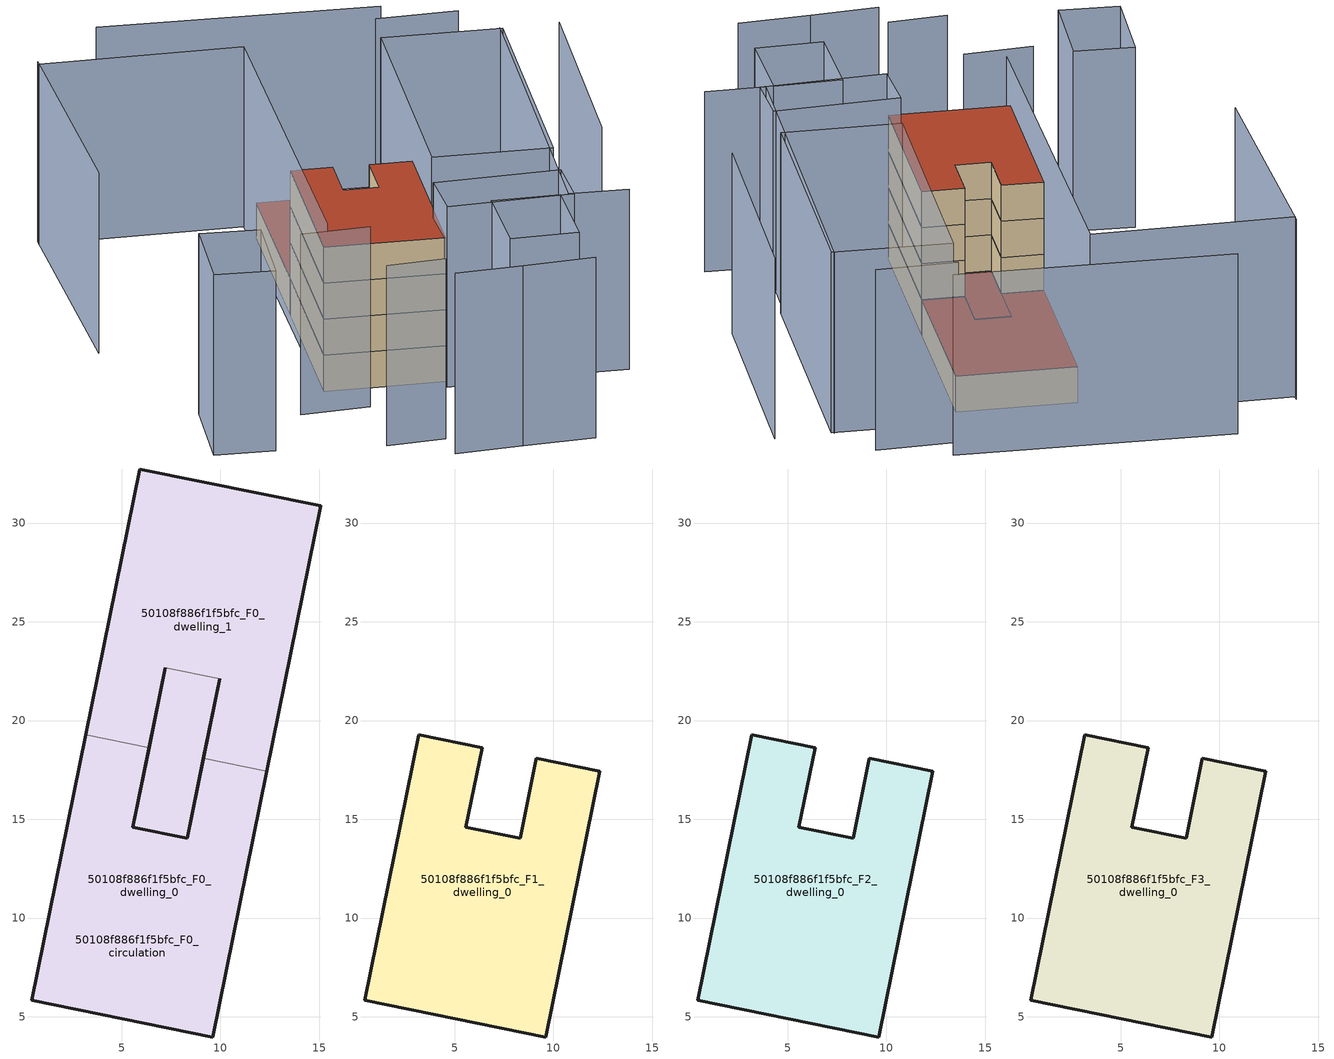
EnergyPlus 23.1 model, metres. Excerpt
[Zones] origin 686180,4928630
50108f886f1f5bfc_F0_dwelling_0
 floor ground (EU_floor_Construction): 12.34,17.43 9.61,3.97 0.46,5.83 3.18,19.28 6.39,18.64 5.57,14.6 8.32,14.04 9.14,18.08 z0; 9.95,22.11 8.32,14.04 5.57,14.6 6.39,18.64 7.21,22.67 z0
 wall outside (EU_wall_Construction): 9.14,18.08 8.32,14.04 5.57,14.6 6.39,18.64 / 3.18,19.28 0.46,5.83 9.61,3.97 12.34,17.43 z0:3
 wall to 50108f886f1f5bfc_F0_dwelling_1 (EU_wall_Construction): 12.34,17.43 9.14,18.08 / 6.39,18.64 3.18,19.28 z0:3
 roof outside (EU_floor_Construction): 8.32,14.04 9.95,22.11 7.21,22.67 6.39,18.64 5.57,14.6 z3
50108f886f1f5bfc_F0_dwelling_1
 floor ground (EU_floor_Construction): 9.95,22.11 8.32,14.04 5.57,14.6 6.39,18.64 7.21,22.67 z0; 15.07,30.88 12.34,17.43 9.14,18.08 9.95,22.11 7.21,22.67 6.39,18.64 3.18,19.28 5.91,32.74 z0
 wall outside (EU_wall_Construction): 12.34,17.43 15.07,30.88 5.91,32.74 3.18,19.28 / 6.39,18.64 7.21,22.67 / 9.95,22.11 9.14,18.08 z0:3
 wall to 50108f886f1f5bfc_F0_circulation (EU_wall_Construction): 7.21,22.67 9.95,22.11 z0:3
 roof outside (EU_roof_Construction): 12.34,17.43 15.07,30.88 5.91,32.74 3.18,19.28 6.39,18.64 7.21,22.67 9.95,22.11 9.14,18.08 z3; 8.32,14.04 9.95,22.11 7.21,22.67 6.39,18.64 5.57,14.6 z3
50108f886f1f5bfc_F0_circulation
 floor ground (EU_floor_Construction): 12.34,17.43 9.61,3.97 0.46,5.83 3.18,19.28 6.39,18.64 5.57,14.6 8.32,14.04 9.14,18.08 z0; 9.95,22.11 8.32,14.04 5.57,14.6 6.39,18.64 7.21,22.67 z0; 15.07,30.88 12.34,17.43 9.14,18.08 9.95,22.11 7.21,22.67 6.39,18.64 3.18,19.28 5.91,32.74 z0
 wall outside (EU_wall_Construction): 7.21,22.67 5.57,14.6 8.32,14.04 9.95,22.11 z0:3
 roof outside (EU_roof_Construction): 9.61,3.97 12.34,17.43 9.14,18.08 8.32,14.04 5.57,14.6 6.39,18.64 3.18,19.28 0.46,5.83 z3; 8.32,14.04 9.95,22.11 7.21,22.67 6.39,18.64 5.57,14.6 z3; 12.34,17.43 15.07,30.88 5.91,32.74 3.18,19.28 6.39,18.64 7.21,22.67 9.95,22.11 9.14,18.08 z3
50108f886f1f5bfc_F1_dwelling_0
 floor to 50108f886f1f5bfc_F0_dwelling_0 (EU_floor_Construction): 12.34,17.43 9.61,3.97 0.46,5.83 3.18,19.28 6.39,18.64 5.57,14.6 8.32,14.04 9.14,18.08 z3
 wall outside (EU_wall_Construction): 9.61,3.97 12.34,17.43 9.14,18.08 8.32,14.04 5.57,14.6 6.39,18.64 3.18,19.28 0.46,5.83 9.61,3.97 z3:6
50108f886f1f5bfc_F2_dwelling_0
 floor to 50108f886f1f5bfc_F1_dwelling_0 (EU_floor_Construction): 12.34,17.43 9.61,3.97 0.46,5.83 3.18,19.28 6.39,18.64 5.57,14.6 8.32,14.04 9.14,18.08 z6
 wall outside (EU_wall_Construction): 9.61,3.97 12.34,17.43 9.14,18.08 8.32,14.04 5.57,14.6 6.39,18.64 3.18,19.28 0.46,5.83 9.61,3.97 z6:9
50108f886f1f5bfc_F3_dwelling_0
 floor to 50108f886f1f5bfc_F2_dwelling_0 (EU_floor_Construction): 12.34,17.43 9.61,3.97 0.46,5.83 3.18,19.28 6.39,18.64 5.57,14.6 8.32,14.04 9.14,18.08 z9
 wall outside (EU_wall_Construction): 9.61,3.97 12.34,17.43 9.14,18.08 8.32,14.04 5.57,14.6 6.39,18.64 3.18,19.28 0.46,5.83 9.61,3.97 z9:12
 roof outside (EU_roof_Construction): 9.61,3.97 12.34,17.43 9.14,18.08 8.32,14.04 5.57,14.6 6.39,18.64 3.18,19.28 0.46,5.83 z12
shading: 10.77,-8.73 16.37,-9.43 / 5.5,-8.03 10.77,-8.69 / 1.24,-4.86 5.8,-5.37 / -2.69,2.72 2.67,1.99 / 23.24,0.78 18.66,1.77 / 18.66,1.77 24.93,30.86 / 25.43,11.65 29.41,30.05 / -9.64,37.93 5.81,34.99 / 5.81,34.99 -0.15,3.67 / -9.56,38.42 -12.7,18.47 / 23.14,34.8 16.87,35.84 / 18.05,37.78 -3.18,42.4 / 18.05,1.86 16.87,-4.87 / 16.87,-4.87 11.64,-3.95 / 11.64,-3.95 12.82,2.78 / 12.82,2.78 18.05,1.86 / -11.42,-1.44 -9.75,5.7 / -9.75,5.7 -5.16,4.63 / -5.16,4.63 -6.83,-2.51 / -6.83,-2.51 -11.42,-1.44 / 19.75,5.95 19.12,1.62 / 19.12,1.62 9.34,3.05 / 9.34,3.05 9.97,7.37 / 9.97,7.37 19.75,5.95 / 11.56,11.6 15.96,32.58 / 15.96,32.58 25.08,30.67 / 25.08,30.67 20.68,9.69 / 20.68,9.69 11.56,11.6 z0:15
[Building]
EU S2 Campaign: North Axis=0; Terrain=City; Solar Distribution=FullExterior
[Site:Location]
Bologna: Latitude=44.5; Longitude=11.25; Time Zone=1; Elevation=37
[SizingPeriod:WeatherFileDays]
AnnualSizingPeriod: Begin Month=1; Begin Day of Month=1; End Month=12; End Day of Month=31; Day of Week for Start Day=Monday; Use Weather File Daylight Saving Period=No; Use Weather File Rain and Snow Indicators=No
[MATERIAL]
EU_InternalMass_Material: Roughness=MediumRough; Thickness=0.1; Conductivity=1; Density=1800; Specific Heat=900; Thermal Absorptance=0.9; Solar Absorptance=0.7; Visible Absorptance=0.7
[MATERIAL:NOMASS] Roughness=MediumRough; Thermal Absorptance=0.9; Solar Absorptance=0.7; Visible Absorptance=0.7
Name | Thermal Resistance
EU_wall_NoMass | 0.937881
EU_roof_NoMass | 0.548572
EU_floor_NoMass | 0.71348
[CONSTRUCTION]
EU_wall_Construction: EU_wall_NoMass
EU_roof_Construction: EU_roof_NoMass
EU_floor_Construction: EU_floor_NoMass
EU_InternalMass_Construction: EU_InternalMass_Material
[ZONE] Type=1; Multiplier=1; Ceiling Height=autocalculate; Floor Area=autocalculate; Part of Total Floor Area=Yes
Name | Volume
50108f886f1f5bfc_F0_dwelling_0; 50108f886f1f5bfc_F0_dwelling_1 | 419.457
50108f886f1f5bfc_F1_dwelling_0; 50108f886f1f5bfc_F2_dwelling_0; 50108f886f1f5bfc_F3_dwelling_0 | 350.189
50108f886f1f5bfc_F0_circulation | 769.647
[INTERNALMASS] Construction=EU_InternalMass_Construction
Name | Zone or ZoneList | Surface Area
50108f886f1f5bfc_F0_dwelling_0_EU_InternalMass | 50108f886f1f5bfc_F0_dwelling_0 | 116.73
50108f886f1f5bfc_F0_dwelling_1_EU_InternalMass | 50108f886f1f5bfc_F0_dwelling_1 | 116.73
50108f886f1f5bfc_F1_dwelling_0_EU_InternalMass | 50108f886f1f5bfc_F1_dwelling_0 | 255.929
50108f886f1f5bfc_F2_dwelling_0_EU_InternalMass | 50108f886f1f5bfc_F2_dwelling_0 | 255.929
50108f886f1f5bfc_F3_dwelling_0_EU_InternalMass | 50108f886f1f5bfc_F3_dwelling_0 | 255.929
[OTHEREQUIPMENT] Fuel Type=Electricity; Design Level Calculation Method=Watts/Area; Power per Zone Floor Area=1; Fraction Latent=0; Fraction Radiant=0; Fraction Lost=0; Carbon Dioxide Generation Rate=0; EndUse Subcategory=EU_Step8_InternalGains
Name | Zone or ZoneList or Space or SpaceList | Schedule
EU_Step8_InternalGain_50108f886f1f5bfc_F0_dwelling_0_f000 | 50108f886f1f5bfc_F0_dwelling_0 | EU_Step8_GainSchedule_50108f886f1f5bfc_F0_dwelling_0_f000
EU_Step8_InternalGain_50108f886f1f5bfc_F0_dwelling_1_f000 | 50108f886f1f5bfc_F0_dwelling_1 | EU_Step8_GainSchedule_50108f886f1f5bfc_F0_dwelling_1_f000
EU_Step8_InternalGain_50108f886f1f5bfc_F1_dwelling_0_f000 | 50108f886f1f5bfc_F1_dwelling_0 | EU_Step8_GainSchedule_50108f886f1f5bfc_F1_dwelling_0_f000
EU_Step8_InternalGain_50108f886f1f5bfc_F2_dwelling_0_f000 | 50108f886f1f5bfc_F2_dwelling_0 | EU_Step8_GainSchedule_50108f886f1f5bfc_F2_dwelling_0_f000
EU_Step8_InternalGain_50108f886f1f5bfc_F3_dwelling_0_f000 | 50108f886f1f5bfc_F3_dwelling_0 | EU_Step8_GainSchedule_50108f886f1f5bfc_F3_dwelling_0_f000
[ZONEINFILTRATION:DESIGNFLOWRATE]
EU_Circulation_Infiltration_50108f886f1f5bfc_F0_circulation: Zone or ZoneList or Space or SpaceList=50108f886f1f5bfc_F0_circulation; Schedule=EU_AlwaysOn; Design Flow Rate Calculation Method=Flow/Area; Flow Rate per Floor Area=0.0005; Constant Term Coefficient=1; Temperature Term Coefficient=0; Velocity Term Coefficient=0; Velocity Squared Term Coefficient=0
[ZONEVENTILATION:DESIGNFLOWRATE] Schedule=EU_AlwaysOn; Design Flow Rate Calculation Method=AirChanges/Hour; Air Changes per Hour=0.687892; Ventilation Type=Natural; Fan Pressure Rise=0; Fan Total Efficiency=1; Constant Term Coefficient=1; Temperature Term Coefficient=0; Velocity Term Coefficient=0; Velocity Squared Term Coefficient=0; Minimum Indoor Temperature=-100; Maximum Indoor Temperature=100; Delta Temperature=-100; Minimum Outdoor Temperature=-100; Maximum Outdoor Temperature=100; Maximum Wind Speed=40
Name | Zone or ZoneList or Space or SpaceList
EU_ConstantAir_50108f886f1f5bfc_F0_dwelling_0 | 50108f886f1f5bfc_F0_dwelling_0
EU_ConstantAir_50108f886f1f5bfc_F0_dwelling_1 | 50108f886f1f5bfc_F0_dwelling_1
EU_ConstantAir_50108f886f1f5bfc_F1_dwelling_0 | 50108f886f1f5bfc_F1_dwelling_0
EU_ConstantAir_50108f886f1f5bfc_F2_dwelling_0 | 50108f886f1f5bfc_F2_dwelling_0
EU_ConstantAir_50108f886f1f5bfc_F3_dwelling_0 | 50108f886f1f5bfc_F3_dwelling_0
[HVACTEMPLATE:THERMOSTAT] Constant Heating Setpoint=20; Constant Cooling Setpoint=50
EU_HeatOnly_50108f886f1f5bfc_F0_dwelling_0; EU_HeatOnly_50108f886f1f5bfc_F0_dwelling_1; EU_HeatOnly_50108f886f1f5bfc_F1_dwelling_0; EU_HeatOnly_50108f886f1f5bfc_F2_dwelling_0; EU_HeatOnly_50108f886f1f5bfc_F3_dwelling_0
[HVACTEMPLATE:ZONE:IDEALLOADSAIRSYSTEM] System Availability Schedule=EU_AlwaysOn; Maximum Heating Supply Air Temperature=50; Minimum Cooling Supply Air Temperature=13; Maximum Heating Supply Air Humidity Ratio=0.0156; Minimum Cooling Supply Air Humidity Ratio=0.0077; Heating Limit=NoLimit; Cooling Limit=NoLimit; Heating Availability Schedule=EU_AlwaysOn; Cooling Availability Schedule=EU_CoolingOff; Dehumidification Control Type=ConstantSensibleHeatRatio; Cooling Sensible Heat Ratio=0.7; Dehumidification Setpoint=60; Humidification Control Type=None; Humidification Setpoint=30; Outdoor Air Method=None; Outdoor Air Flow Rate per Person=0.00944; Outdoor Air Flow Rate per Zone Floor Area=0; Outdoor Air Flow Rate per Zone=0; Demand Controlled Ventilation Type=None; Outdoor Air Economizer Type=NoEconomizer; Heat Recovery Type=None; Sensible Heat Recovery Effectiveness=0.7; Latent Heat Recovery Effectiveness=0.65
Name | Template Thermostat
50108f886f1f5bfc_F0_dwelling_0 | EU_HeatOnly_50108f886f1f5bfc_F0_dwelling_0
50108f886f1f5bfc_F0_dwelling_1 | EU_HeatOnly_50108f886f1f5bfc_F0_dwelling_1
50108f886f1f5bfc_F1_dwelling_0 | EU_HeatOnly_50108f886f1f5bfc_F1_dwelling_0
50108f886f1f5bfc_F2_dwelling_0 | EU_HeatOnly_50108f886f1f5bfc_F2_dwelling_0
50108f886f1f5bfc_F3_dwelling_0 | EU_HeatOnly_50108f886f1f5bfc_F3_dwelling_0
[SIZING:ZONE] Zone Cooling Design Supply Air Temperature Input Method=SupplyAirTemperature; Zone Cooling Design Supply Air Temperature=13; Zone Heating Design Supply Air Temperature Input Method=SupplyAirTemperature; Zone Heating Design Supply Air Temperature=50; Zone Cooling Design Supply Air Humidity Ratio=0.008; Zone Heating Design Supply Air Humidity Ratio=0.008; Cooling Design Air Flow Method=DesignDay; Cooling Design Air Flow Rate=0; Cooling Minimum Air Flow per Zone Floor Area=0.000762; Cooling Minimum Air Flow=0; Cooling Minimum Air Flow Fraction=0.2; Heating Design Air Flow Method=DesignDay; Heating Design Air Flow Rate=0; Heating Maximum Air Flow per Zone Floor Area=0.002032; Heating Maximum Air Flow=0.141576; Heating Maximum Air Flow Fraction=0.3; Account for Dedicated Outdoor Air System=No; Dedicated Outdoor Air System Control Strategy=NeutralSupplyAir; Dedicated Outdoor Air Low Setpoint Temperature for Design=autosize; Dedicated Outdoor Air High Setpoint Temperature for Design=autosize; Zone Load Sizing Method=Sensible Load Only No Latent Load; Zone Latent Cooling Design Supply Air Humidity Ratio Input Method=HumidityRatioDifference; Zone Cooling Design Supply Air Humidity Ratio Difference=0.005; Zone Latent Heating Design Supply Air Humidity Ratio Input Method=HumidityRatioDifference; Zone Humidification Design Supply Air Humidity Ratio Difference=0.005
50108f886f1f5bfc_F0_dwelling_0; 50108f886f1f5bfc_F0_dwelling_1; 50108f886f1f5bfc_F1_dwelling_0; 50108f886f1f5bfc_F2_dwelling_0; 50108f886f1f5bfc_F3_dwelling_0
[SCHEDULE:CONSTANT]
Name | Hourly Value
EU_AlwaysOn | 1
EU_CoolingOff | 0
[SCHEDULE:FILE] Column Number=1; Rows to Skip at Top=0; Number of Hours of Data=8760; Column Separator=Comma; Interpolate to Timestep=No; Minutes per Item=60; Adjust Schedule for Daylight Savings=Yes
Name | File
EU_Step8_GainSchedule_50108f886f1f5bfc_F0_dwelling_0_f000 | ../../schedules/50108f886f1f5bfc/50108f886f1f5bfc_F0_dwelling_0_f000_gain.csv
EU_Step8_GainSchedule_50108f886f1f5bfc_F0_dwelling_1_f000 | ../../schedules/50108f886f1f5bfc/50108f886f1f5bfc_F0_dwelling_1_f000_gain.csv
EU_Step8_GainSchedule_50108f886f1f5bfc_F1_dwelling_0_f000 | ../../schedules/50108f886f1f5bfc/50108f886f1f5bfc_F1_dwelling_0_f000_gain.csv
EU_Step8_GainSchedule_50108f886f1f5bfc_F2_dwelling_0_f000 | ../../schedules/50108f886f1f5bfc/50108f886f1f5bfc_F2_dwelling_0_f000_gain.csv
EU_Step8_GainSchedule_50108f886f1f5bfc_F3_dwelling_0_f000 | ../../schedules/50108f886f1f5bfc/50108f886f1f5bfc_F3_dwelling_0_f000_gain.csv
